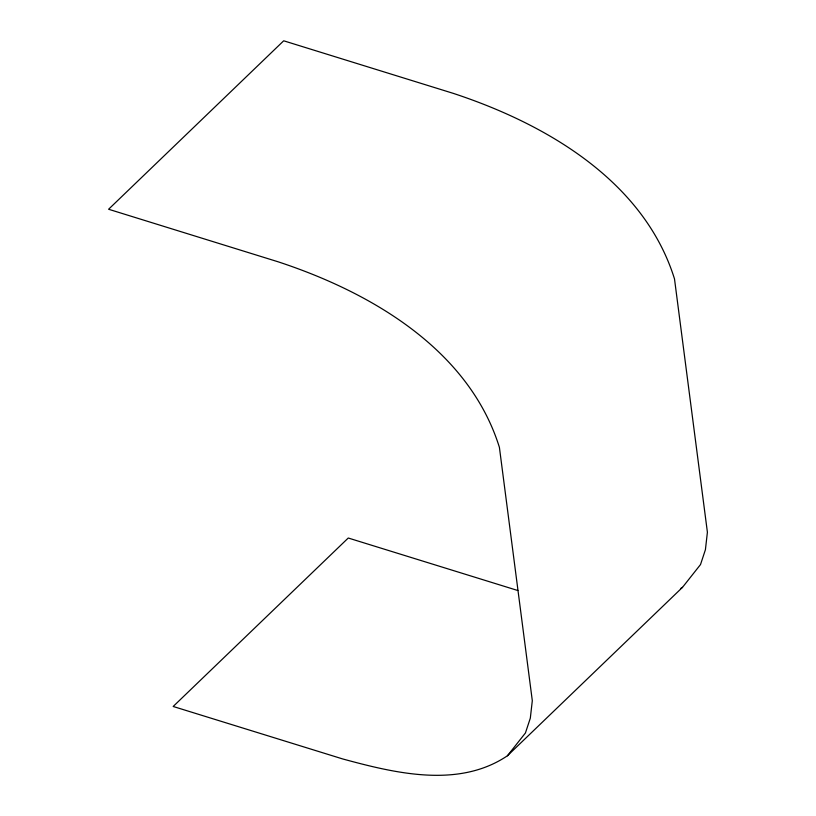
<?xml version="1.0" encoding="UTF-8"?>
<svg xmlns="http://www.w3.org/2000/svg" width="816" height="816" viewBox="0 0 816 816"><rect width="100%" height="100%" fill="white"/><g stroke="black" fill="none" stroke-linecap="round" stroke-linejoin="round"><path stroke-width="1.22" d="M507.419 755.779L525.412 733.003L530.318 718.162L532.307 700.689L499.402 447.341C468.751 349.085 370.393 292.179 278.164 261.814L108.599 209.253L283.693 40.8L453.268 93.361C545.486 123.726 643.844 180.632 674.495 278.888L707.401 532.236L705.412 549.709L700.516 564.55L682.513 587.326L507.419 755.779C458.623 788.613 395.281 773.231 342.74 758.962L173.176 706.472L348.269 538.019L517.834 590.519M680.513 588.581L682.513 587.326"/></g></svg>
